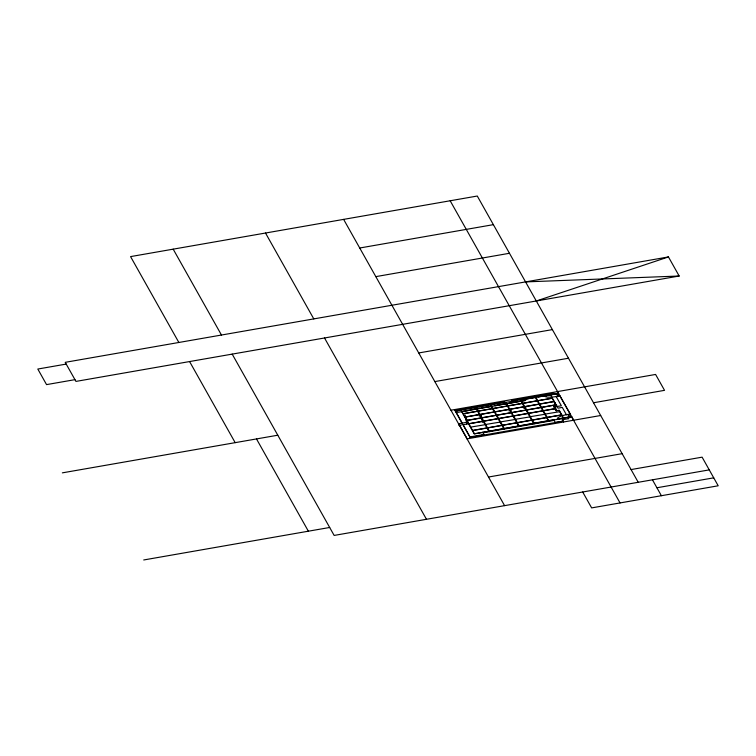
<?xml version="1.0" encoding="UTF-8"?>
<svg xmlns="http://www.w3.org/2000/svg" width="756" height="756" viewBox="0 0 756 756"><rect width="100%" height="100%" fill="white"/><g stroke="black" fill="none" stroke-linecap="round" stroke-linejoin="round"><path stroke-width="1.13" d="M556.369 405.575C557.512 403.893 554.195 404.942 556.085 405.67M536.288 300.982L668.455 256.936L679.181 276.016L75.95 381.411L65.224 362.332L668.455 256.936M535.891 397.373L550.491 394.764L556.87 406.104L553.713 406.586L554.876 408.656L543.366 410.669L541.561 407.456L556.066 404.838L556.548 406.095M359.733 248.006L493.375 224.655M375.826 276.63L509.468 253.279M66.207 364.08L37.8 369.041L46.551 384.615L74.957 379.654M418.739 352.957L552.39 329.607M434.832 381.582L568.484 358.231M62.351 472.859L277.802 435.21M450.935 410.215L655.594 374.447L664.533 390.342L593.517 402.759M454.932 410.413L504.649 401.729L505.093 402.523M538.121 396.957L557.758 393.668M558.646 393.46L557.711 393.592L559.185 396.21L560.111 396.05M555.83 393.989L544.471 395.993A11.576 2.74 -8.7 0 0 551.398 397.202L557.219 396.465M470.128 409.988L474.447 409.232M480.164 408.306L474.768 409.251M481.496 408.004L485.843 407.314M495.048 405.707L497.212 405.329M497.457 405.216L502.853 404.271M507.493 403.534L503.175 404.29M514.26 402.353L508.854 403.288M557.767 396.324L559.109 396.087M556.416 396.702L557.786 396.371L556.407 393.904M479.191 416.008L481.374 415.63L482.413 422.424M508.864 410.829L511.16 410.423M523.757 408.221L526.053 407.824M465.214 414.978L465.923 419.608L466.953 421.177M458.542 423.757L466.471 422.33L467.397 423.984L463.135 424.73L470.27 437.422L484.312 434.936L482.763 432.309M461.529 424.919L458.958 425.363L458.703 423.729L467.17 438.839M513.541 415.876L527.886 413.371M513.607 416.008L527.953 413.504M561.821 414.912L546.909 417.52L549.007 421.262M559.969 396.078L570.213 414.023L566.376 414.694L562.284 407.408L558.022 408.155L557.087 406.501L561.349 405.755L556.265 396.711M571.593 416.754L557.437 419.051L571.668 416.613M483.103 432.772L554.12 420.364M469.863 436.968L484.067 434.483M563.163 421.186L470.128 437.45L454.469 409.591M467.038 438.858L600.689 415.507M488.499 477.027L622.141 453.676M631.09 469.57L702.107 457.163L718.2 485.787L591.646 507.9L582.696 491.995M143.716 559.969L329.673 527.48M709.26 469.882L334.143 535.428L232.196 354.12M656.917 487.762L713.73 477.839M525.562 281.903L679.181 276.016M552.4 398.157L537.733 400.652L535.862 397.306L524.777 399.244L525.429 400.396L521.026 401.171L522.254 403.354L507.909 405.859L506.747 403.808M652.447 479.814L661.387 495.719M638.234 482.3L477.282 196.031L130.571 256.605L178.86 342.477M573.7 420.223L450.16 200.765M557.446 391.599L558.504 393.489M571.545 416.669L620.052 502.938M569.306 414.212L570.761 416.811M567.983 414.496L569.372 416.962M567.992 417.293L568.758 418.644L562.199 419.75L563.003 421.186L555.339 422.519L553.742 419.693L474.466 433.774L472.661 430.561L487.006 428.057L488.659 430.996M554.8 394.103L554.413 393.413L551.039 393.659L511.746 400.482L512.19 401.285M567.85 417.312L568.597 418.635M558.949 410.357L559.62 411.557M562.36 419.76L563.617 421.99M554.025 406.605L556.35 410.735M545.35 414.193L547.155 417.406M544.707 414.165L542.874 410.895L528.529 413.4L530.362 416.669L544.783 414.288L546.588 417.501M548.317 420.572L546.664 417.633L532.309 420.138L533.963 423.076M521.631 401.134L522.821 403.25L537.166 400.746L535.324 397.476L520.695 400.028L521.347 401.181M530.438 416.802L532.243 420.005M533.717 423.19L534.095 423.861M529.795 416.773L526.082 410.158L511.736 412.663L515.45 419.278L529.871 416.896L531.676 420.109M533.396 423.18L531.742 420.232L517.397 422.746L519.051 425.685M519.901 401.294L514.543 402.296M513.163 400.236L513.617 401.03M515.526 419.4L517.331 422.613M505.783 402.636L506.435 403.789M518.805 425.798L519.183 426.469M506.18 403.902L507.342 405.963L492.997 408.467L491.835 406.407M514.883 419.372L513.04 416.102L498.695 418.616L500.538 421.886L514.949 419.504L516.764 422.717M518.484 425.779L516.83 422.84L502.485 425.344L504.139 428.293M500.604 422.009L502.409 425.222L561.5 414.893L559.695 411.689L545.274 414.061L543.441 410.791L554.942 408.788L556.104 410.848L559.194 410.243L563.702 418.248L474.21 433.887L461.037 410.451M490.871 405.244L491.513 406.397L486.099 407.2M503.893 428.406L504.271 429.077M491.268 406.511L492.421 408.571L478.075 411.075L476.923 409.015M499.971 421.98L498.128 418.711L483.783 421.215L485.617 424.485L500.037 422.113L501.842 425.316L472.585 430.429L470.78 427.225M503.572 428.387L501.918 425.448L487.573 427.953L489.227 430.892M485.692 424.617L487.497 427.83M475.949 407.843L476.601 409.005M488.981 431.005L489.359 431.685M476.356 409.119L477.508 411.17L463.163 413.683L462.039 411.689L469.249 410.357M485.05 424.589L483.216 421.319L468.871 423.823L470.704 427.093L485.125 424.711L486.93 427.924M455.074 410.385L462.209 423.076M343.63 219.382L504.592 505.651M265.517 233.037L313.797 318.9M324.522 337.989L426.469 519.296M173.19 249.168L221.47 335.031M256.492 438.934L308.372 531.203M189.586 361.557L235.182 442.657M554.961 402.835L556.066 409.865M467.501 420.241L467.992 423.445M466.112 416.603L466.811 421.196M466.046 419.552L466.329 421.404M466.688 423.01L466.849 424.021M557.437 419.051A11.576 2.74 -8.7 0 1 561.878 415.847L563.135 415.469A11.576 2.74 -8.7 0 1 567.369 414.515M524.976 399.045L456.794 410.962L457.607 412.389L525.741 400.415L524.976 399.045M477.584 411.302L463.239 413.806L465.044 417.019L479.389 414.515L477.584 411.302M492.496 408.694L478.151 411.198L479.956 414.411L494.301 411.907L492.496 408.694M507.408 406.085L493.063 408.59L494.868 411.803L509.213 409.298L507.408 406.085M522.32 403.477L507.975 405.991L509.78 409.204L524.135 406.69L522.32 403.477M537.242 400.878L522.897 403.383L524.702 406.596L539.047 404.091L537.242 400.878M552.154 398.27L537.809 400.774L539.614 403.987L553.959 401.483L552.154 398.27M479.455 414.638L465.11 417.142L466.915 420.355L481.27 417.851L479.455 414.638M494.377 412.029L480.032 414.543L481.837 417.756L496.182 415.242L494.377 412.029M509.289 409.431L494.944 411.935L496.749 415.148L511.094 412.634L509.289 409.431M524.201 406.822L509.856 409.327L511.661 412.54L526.006 410.035L524.201 406.822M539.113 404.214L524.768 406.719L526.573 409.932L540.918 407.427L539.113 404.214M554.025 401.606L539.68 404.12L541.494 407.323L555.83 404.819L554.025 401.606M481.336 417.974L466.991 420.487L468.796 423.7L483.141 421.186L481.336 417.974M496.248 415.375L481.903 417.879L483.708 421.092L498.053 418.588L496.248 415.375M511.169 412.767L496.815 415.271L498.629 418.484L512.974 415.98L511.169 412.767M540.994 407.55L526.648 410.064L528.453 413.277L542.799 410.763L540.994 407.55"/></g></svg>
